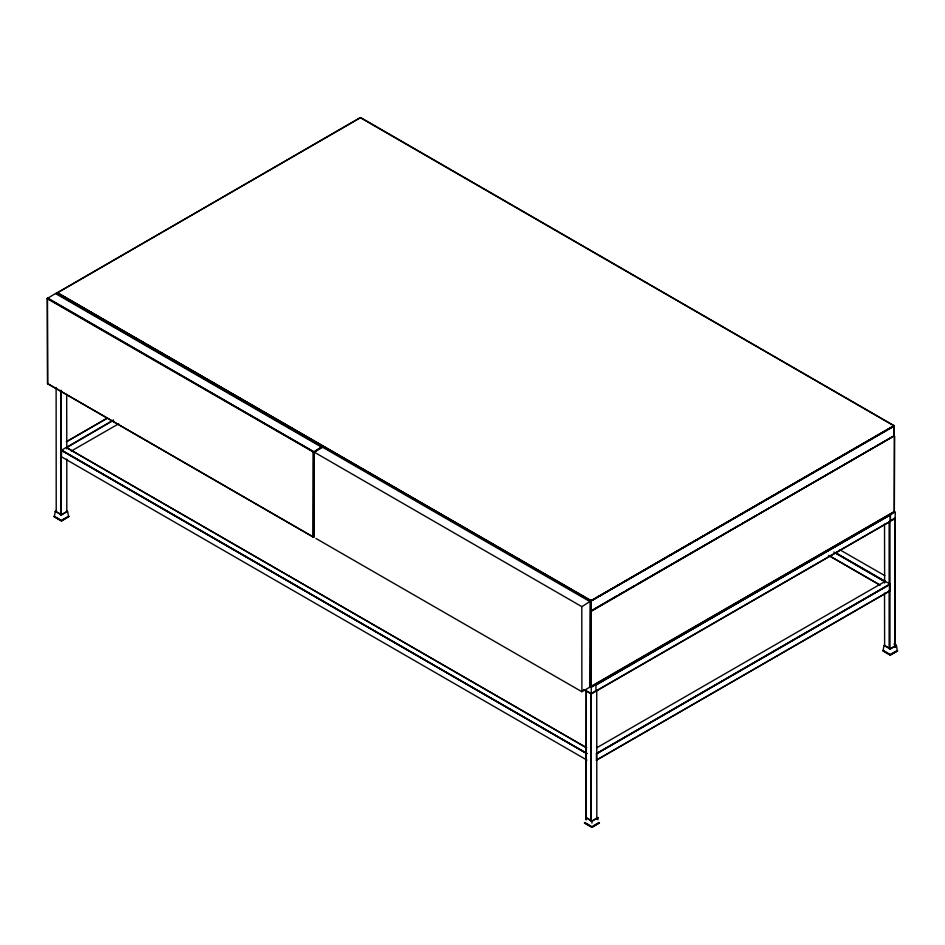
<?xml version="1.0" encoding="UTF-8"?>
<svg xmlns="http://www.w3.org/2000/svg" width="945" height="945" viewBox="0 0 945 945"><rect width="100%" height="100%" fill="white"/><g stroke="black" fill="none" stroke-linecap="round" stroke-linejoin="round"><path stroke-width="1.42" d="M585.983 819.717L585.983 817.484L591.96 820.933L597.937 817.484L597.937 819.717M585.817 817.579L591.901 821.252L598.161 817.649M591.96 823.166L591.96 820.933M895.092 646.994L895.092 517.919L889.363 521.227L889.363 584.293M896.427 645.447L890.296 649.05L884.024 645.435L883.15 650.408L890.166 654.46L897.242 650.479L896.427 645.447L893.97 644.006M360.411 117.759L894.383 426.041L590.838 601.162L57.09 293.009L360.329 117.582M894.23 425.782L360.707 117.582L57.09 292.879L590.637 600.831L591.015 611.179L590.944 600.488L57.22 292.643L590.755 600.642L590.885 686.672L591.18 611.297L894.005 435.905M315.937 538.461L581.884 691.716L581.801 606.737L589.869 601.54L322.67 447.268L314.224 452.147L581.884 606.678M589.668 687.027L590.093 601.93M57.232 293.139L57.574 292.548M113.365 420.147L61.614 450.163L61.401 456.778L586.951 760.087M322.091 446.725L313.256 452.277L313.267 537.055L313.563 452.277L322.091 446.725L56.086 293.186L47.25 298.525L47.652 383.753M590.601 601.079L894.194 425.581L590.92 600.772M616.553 596.094L590.684 611.202L590.79 686.661M596.201 690.842L890.426 521.238L890.32 514.73L596.141 684.936M894.194 511.706L894.348 511.044M884.874 581.73L835.12 552.66M55.247 511.351L61.508 514.966L67.591 511.292L68.524 516.324L61.283 520.341L54.373 516.324L55.306 511.292M47.25 298.703L313.303 451.993M47.498 298.088L47.545 383.658L313.149 537.043M55.66 293.611L322.068 447.422M313.657 537.043L313.657 451.58L47.297 298.289M894.348 436.106L894.076 425.522M890.19 590.66L596.389 760.17L890.19 590.66L889.989 584.045L835.25 552.553M590.011 687.086L581.884 691.716M584.471 823.107L592.019 827.159L599.484 822.835L592.019 827.359L584.412 822.835M68.914 516.419L61.378 520.86L53.959 516.419M584.943 822.481L591.901 826.662L598.976 822.481M882.736 650.503L890.155 654.956L897.75 650.845L890.284 655.168L882.736 650.715M47.652 297.994L313.433 451.757M894.324 425.817L591.027 600.949M586.266 690.488L586.16 819.74L586.266 690.76L591.298 693.547L596.732 690.181L596.827 819.433M894.383 435.704L590.755 611.131L591.286 610.872M591.18 686.661L894.313 511.647L894.478 436.106L894.313 511.292M890.426 514.623L890.32 521.286M596.519 760.217L596.389 753.555L889.989 584.045M66.315 441.74L107.246 418.115M66.516 441.74L107.376 418.162M66.363 447.812L113.494 420.253M71.241 451.084L118.668 423.809M67.426 511.198L61.449 514.647L55.471 511.198M619.117 594.618L622.956 592.397M625.507 590.92L634.461 585.758M637.013 584.282L739.297 525.231M741.86 523.754L757.205 514.895M759.756 513.418L768.71 508.245M771.262 506.768L873.546 447.717M876.109 446.241L891.454 437.381M596.118 684.771L890.403 514.871M591.275 693.949L895.128 518.521L895.328 511.906L591.275 687.334L591.275 693.949L583.408 689.519M596.578 747.885L885.264 581.329M596.519 753.661L890.119 584.152M596.59 753.791L890.19 584.282M896.203 645.281L890.225 648.731L884.248 645.281M312.996 536.949L313.811 536.949M586.727 747.802L66.304 447.457L586.526 747.802M595.964 684.629L595.917 691.149M894.277 511.635L590.684 686.59M47.545 383.564L313.492 537.103M894.076 436.011L893.887 425.581M839.94 549.836L884.874 575.67M833.762 552.045L884.898 581.565M828.859 555.471L879.984 584.99M828.659 555.471L879.854 585.038M61.614 450.163L586.951 753.472M61.484 450.269L586.821 753.567L61.401 450.399M53.959 516.608L61.508 521.073L68.973 516.478M895.198 518.014L895.198 647.171M889.67 521.286L889.67 648.896M889.517 521.286L889.517 648.896M889.363 590.164L889.363 648.837M884.532 524.18L884.626 583.03M884.532 593.117L884.626 646.096M591.157 693.547L591.298 821.158M591.003 693.488L591.003 821.099M314.201 452.36L314.201 536.937M66.682 394.431L66.788 448.875M66.788 459.057L66.788 511.954M61.26 390.462L61.26 515.143M61.106 390.462L61.106 515.143M60.953 390.403L60.953 515.084M56.121 387.497L56.216 512.344"/></g></svg>
